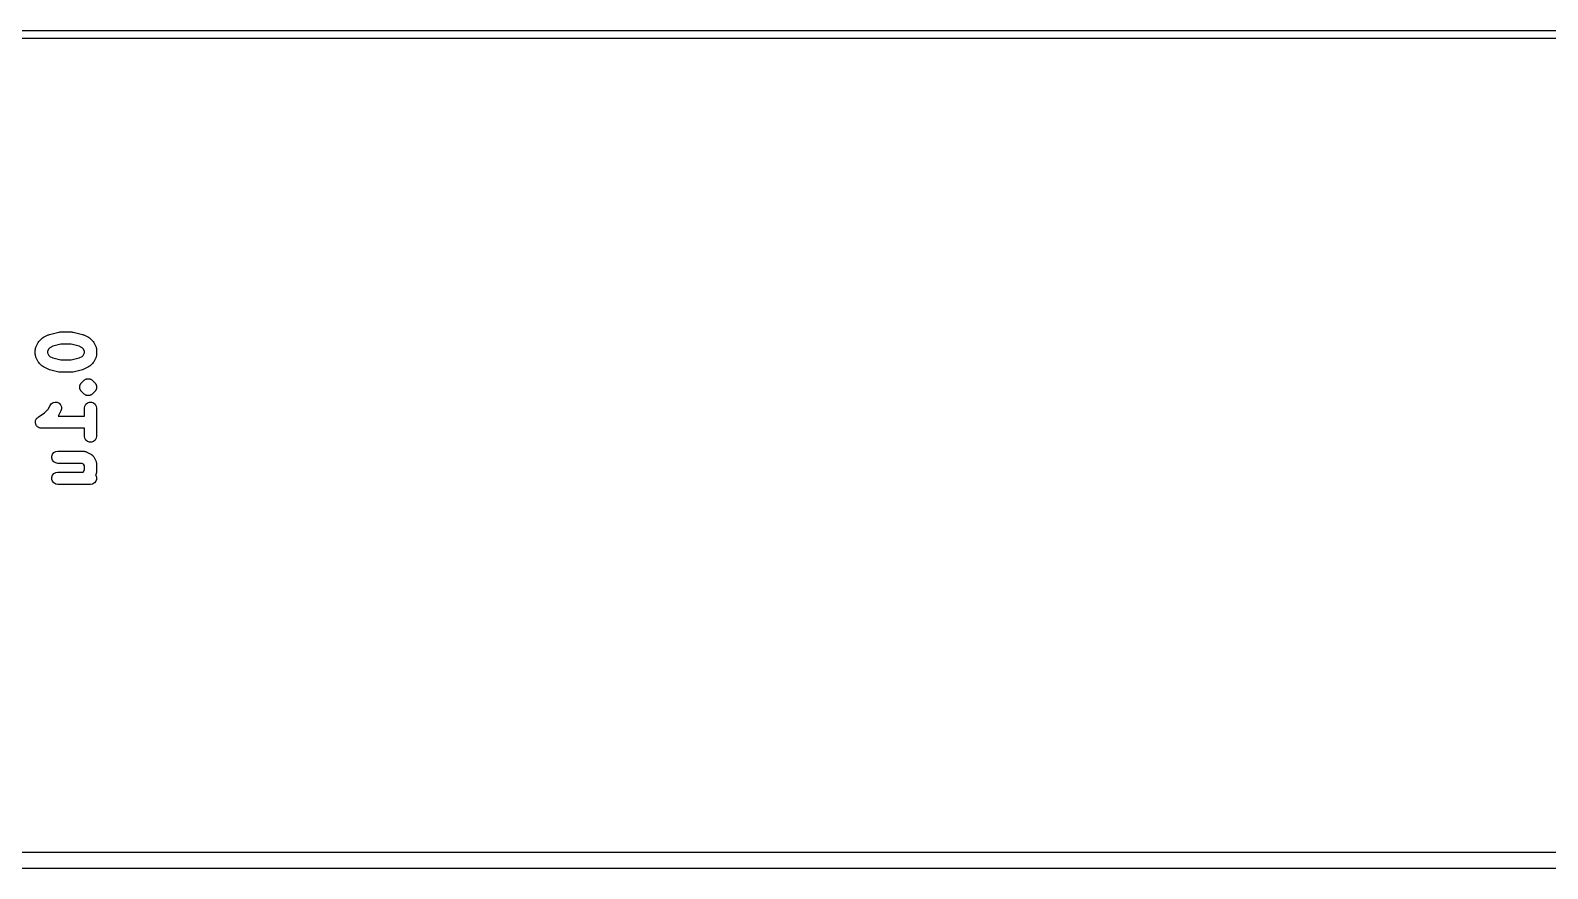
# Model space of a CAD drawing. Extents: x 100 to 214, y -112 to -50.
# Drawn here: x 163.41 to 181.96, y -112.1 to -101.85 of the extents above; entities that cross this region are included whole.
import ezdxf

# ---------------------------------------------------------------- set-up
doc = ezdxf.new("R2010")
doc.units = 0
doc.header["$MEASUREMENT"] = 0
doc.layers.add('BLACK', color=7, linetype='CONTINUOUS')

msp = doc.modelspace()

# ---------------------------------------------------------------- linework, layer by layer
at = {"layer": 'Black'}
for p, q in [((144.05, -101.85), (199.95, -101.85)), ((200, -101.95), (144, -101.95)), ((163.622, -105.574), (163.63, -105.572)), ((163.63, -105.572), (163.638, -105.568)), ((163.638, -105.568), (163.752, -105.54)), ((163.752, -105.54), (163.761, -105.539)), ((163.761, -105.539), (163.77, -105.538)), ((163.77, -105.538), (163.913, -105.538)), ((163.913, -105.538), (163.922, -105.539)), ((163.922, -105.539), (163.931, -105.54)), ((163.931, -105.54), (164.045, -105.568)), ((164.045, -105.568), (164.053, -105.572)), ((164.053, -105.572), (164.061, -105.574)), ((163.466, -105.755), (163.467, -105.751)), ((163.466, -105.813), (163.466, -105.755)), ((163.467, -105.747), (163.469, -105.738)), ((163.467, -105.751), (163.467, -105.747)), ((163.469, -105.738), (163.471, -105.73)), ((163.471, -105.73), (163.473, -105.726)), ((163.473, -105.726), (163.474, -105.722)), ((163.474, -105.722), (163.503, -105.665)), ((163.503, -105.665), (163.51, -105.655)), ((163.51, -105.655), (163.517, -105.645)), ((163.517, -105.645), (163.546, -105.617)), ((163.546, -105.617), (163.555, -105.61)), ((163.555, -105.61), (163.565, -105.603)), ((163.565, -105.603), (163.622, -105.574)), ((163.632, -105.743), (163.616, -105.773)), ((163.643, -105.731), (163.632, -105.743)), ((163.682, -105.712), (163.643, -105.731)), ((163.779, -105.688), (163.682, -105.712)), ((163.904, -105.688), (163.779, -105.688)), ((164.001, -105.712), (163.904, -105.688)), ((164.04, -105.731), (164.001, -105.712)), ((164.051, -105.743), (164.04, -105.731)), ((164.066, -105.773), (164.051, -105.743)), ((164.061, -105.574), (164.118, -105.603)), ((164.118, -105.603), (164.127, -105.61)), ((164.127, -105.61), (164.137, -105.617)), ((164.137, -105.617), (164.166, -105.645)), ((164.166, -105.645), (164.173, -105.655)), ((164.173, -105.655), (164.18, -105.665)), ((164.18, -105.665), (164.209, -105.722)), ((164.209, -105.722), (164.21, -105.726)), ((164.21, -105.726), (164.212, -105.73)), ((164.212, -105.73), (164.213, -105.738)), ((164.213, -105.738), (164.216, -105.747)), ((164.216, -105.747), (164.216, -105.751)), ((164.216, -105.751), (164.216, -105.755)), ((164.216, -105.755), (164.216, -105.813)), ((163.467, -105.817), (163.466, -105.813)), ((163.467, -105.821), (163.467, -105.817)), ((163.469, -105.83), (163.467, -105.821)), ((163.471, -105.838), (163.469, -105.83)), ((163.473, -105.842), (163.471, -105.838)), ((163.474, -105.846), (163.473, -105.842)), ((163.503, -105.903), (163.474, -105.846)), ((163.51, -105.913), (163.503, -105.903)), ((163.517, -105.923), (163.51, -105.913)), ((163.546, -105.951), (163.517, -105.923)), ((163.616, -105.773), (163.616, -105.795)), ((163.616, -105.795), (163.632, -105.825)), ((163.632, -105.825), (163.643, -105.837)), ((163.643, -105.837), (163.682, -105.856)), ((163.682, -105.856), (163.779, -105.88)), ((163.779, -105.88), (163.904, -105.88)), ((163.904, -105.88), (164.001, -105.856)), ((164.001, -105.856), (164.04, -105.837)), ((164.04, -105.837), (164.051, -105.825)), ((164.051, -105.825), (164.066, -105.795)), ((164.066, -105.795), (164.066, -105.773)), ((164.166, -105.923), (164.137, -105.951)), ((164.173, -105.913), (164.166, -105.923)), ((164.18, -105.903), (164.173, -105.913)), ((164.209, -105.846), (164.18, -105.903)), ((164.21, -105.842), (164.209, -105.846)), ((164.212, -105.838), (164.21, -105.842)), ((164.213, -105.83), (164.212, -105.838)), ((164.216, -105.821), (164.213, -105.83)), ((164.216, -105.813), (164.216, -105.817)), ((164.216, -105.817), (164.216, -105.821)), ((163.555, -105.958), (163.546, -105.951)), ((163.565, -105.965), (163.555, -105.958)), ((163.622, -105.994), (163.565, -105.965)), ((163.63, -105.996), (163.622, -105.994)), ((163.638, -106), (163.63, -105.996)), ((163.752, -106.028), (163.638, -106)), ((163.761, -106.029), (163.752, -106.028)), ((163.77, -106.03), (163.761, -106.029)), ((163.913, -106.03), (163.77, -106.03)), ((163.922, -106.029), (163.913, -106.03)), ((163.931, -106.028), (163.922, -106.029)), ((164.045, -106), (163.931, -106.028)), ((164.053, -105.996), (164.045, -106)), ((164.061, -105.994), (164.053, -105.996)), ((164.06, -106.131), (164.065, -106.127)), ((164.118, -105.965), (164.061, -105.994)), ((164.065, -106.127), (164.07, -106.123)), ((164.07, -106.123), (164.076, -106.12)), ((164.076, -106.12), (164.081, -106.116)), ((164.081, -106.116), (164.087, -106.114)), ((164.087, -106.114), (164.093, -106.112)), ((164.093, -106.112), (164.1, -106.111)), ((164.1, -106.111), (164.106, -106.109)), ((164.106, -106.109), (164.113, -106.11)), ((164.113, -106.11), (164.119, -106.109)), ((164.127, -105.958), (164.118, -105.965)), ((164.119, -106.109), (164.126, -106.111)), ((164.126, -106.111), (164.132, -106.112)), ((164.137, -105.951), (164.127, -105.958)), ((164.132, -106.112), (164.138, -106.114)), ((164.138, -106.114), (164.145, -106.116)), ((164.145, -106.116), (164.15, -106.12)), ((164.15, -106.12), (164.156, -106.123)), ((164.156, -106.123), (164.161, -106.127)), ((164.161, -106.127), (164.166, -106.131)), ((164.01, -106.2), (164.012, -106.196)), ((164.01, -106.203), (164.01, -106.2)), ((164.01, -106.206), (164.01, -106.203)), ((164.01, -106.213), (164.01, -106.206)), ((164.01, -106.219), (164.01, -106.213)), ((164.01, -106.222), (164.01, -106.219)), ((164.01, -106.226), (164.01, -106.222)), ((164.012, -106.229), (164.01, -106.226)), ((164.012, -106.193), (164.015, -106.187)), ((164.012, -106.196), (164.012, -106.193)), ((164.012, -106.232), (164.012, -106.229)), ((164.015, -106.238), (164.012, -106.232)), ((164.015, -106.187), (164.016, -106.181)), ((164.016, -106.244), (164.015, -106.238)), ((164.016, -106.181), (164.018, -106.178)), ((164.018, -106.247), (164.016, -106.244)), ((164.018, -106.178), (164.019, -106.175)), ((164.019, -106.25), (164.018, -106.247)), ((164.019, -106.175), (164.021, -106.173)), ((164.021, -106.253), (164.019, -106.25)), ((164.021, -106.173), (164.023, -106.17)), ((164.023, -106.256), (164.021, -106.253)), ((164.023, -106.17), (164.027, -106.165)), ((164.027, -106.26), (164.023, -106.256)), ((164.027, -106.165), (164.031, -106.16)), ((164.031, -106.266), (164.027, -106.26)), ((164.031, -106.16), (164.06, -106.131)), ((164.06, -106.294), (164.031, -106.266)), ((164.065, -106.298), (164.06, -106.294)), ((164.07, -106.303), (164.065, -106.298)), ((164.076, -106.305), (164.07, -106.303)), ((164.081, -106.309), (164.076, -106.305)), ((164.087, -106.311), (164.081, -106.309)), ((164.093, -106.314), (164.087, -106.311)), ((164.1, -106.314), (164.093, -106.314)), ((164.106, -106.316), (164.1, -106.314)), ((164.126, -106.314), (164.119, -106.316)), ((164.132, -106.314), (164.126, -106.314)), ((164.138, -106.311), (164.132, -106.314)), ((164.145, -106.309), (164.138, -106.311)), ((164.15, -106.305), (164.145, -106.309)), ((164.156, -106.303), (164.15, -106.305)), ((164.161, -106.298), (164.156, -106.303)), ((164.166, -106.294), (164.161, -106.298)), ((164.166, -106.131), (164.194, -106.16)), ((164.194, -106.266), (164.166, -106.294)), ((164.194, -106.16), (164.198, -106.165)), ((164.198, -106.26), (164.194, -106.266)), ((164.198, -106.165), (164.203, -106.17)), ((164.203, -106.256), (164.198, -106.26)), ((164.203, -106.17), (164.204, -106.173)), ((164.204, -106.253), (164.203, -106.256)), ((164.204, -106.173), (164.206, -106.175)), ((164.206, -106.25), (164.204, -106.253)), ((164.206, -106.175), (164.208, -106.178)), ((164.208, -106.247), (164.206, -106.25)), ((164.208, -106.178), (164.209, -106.181)), ((164.209, -106.244), (164.208, -106.247)), ((164.209, -106.181), (164.211, -106.187)), ((164.211, -106.238), (164.209, -106.244)), ((164.211, -106.187), (164.214, -106.193)), ((164.214, -106.232), (164.211, -106.238)), ((164.214, -106.193), (164.214, -106.196)), ((164.214, -106.196), (164.215, -106.2)), ((164.215, -106.226), (164.214, -106.229)), ((164.214, -106.229), (164.214, -106.232)), ((164.215, -106.2), (164.215, -106.203)), ((164.215, -106.203), (164.216, -106.206)), ((164.216, -106.219), (164.215, -106.222)), ((164.215, -106.222), (164.215, -106.226)), ((164.216, -106.206), (164.216, -106.213)), ((164.216, -106.213), (164.216, -106.219)), ((163.579, -106.526), (163.623, -106.482)), ((163.623, -106.482), (163.646, -106.436)), ((163.646, -106.436), (163.661, -106.415)), ((163.661, -106.415), (163.683, -106.401)), ((163.683, -106.401), (163.708, -106.395)), ((163.708, -106.395), (163.734, -106.398)), ((163.734, -106.398), (163.758, -106.409)), ((163.758, -106.409), (163.775, -106.428)), ((163.775, -106.428), (163.786, -106.452)), ((163.787, -106.478), (163.78, -106.503)), ((163.786, -106.452), (163.787, -106.478)), ((164.066, -106.47), (164.071, -106.444)), ((164.066, -106.566), (164.066, -106.47)), ((164.071, -106.444), (164.084, -106.422)), ((164.084, -106.422), (164.104, -106.405)), ((164.104, -106.405), (164.128, -106.396)), ((164.113, -106.315), (164.106, -106.316)), ((164.119, -106.316), (164.113, -106.315)), ((164.128, -106.396), (164.154, -106.396)), ((164.154, -106.396), (164.179, -106.405)), ((164.179, -106.405), (164.199, -106.422)), ((164.199, -106.422), (164.212, -106.444)), ((164.212, -106.444), (164.216, -106.47)), ((164.216, -106.47), (164.216, -106.813)), ((163.467, -106.646), (163.468, -106.637)), ((163.468, -106.65), (163.467, -106.646)), ((163.468, -106.628), (163.469, -106.624)), ((163.468, -106.637), (163.468, -106.628)), ((163.468, -106.654), (163.468, -106.65)), ((163.471, -106.663), (163.468, -106.654)), ((163.469, -106.62), (163.473, -106.612)), ((163.469, -106.624), (163.469, -106.62)), ((163.473, -106.671), (163.471, -106.663)), ((163.473, -106.612), (163.476, -106.604)), ((163.475, -106.675), (163.473, -106.671)), ((163.476, -106.679), (163.475, -106.675)), ((163.476, -106.604), (163.479, -106.6)), ((163.482, -106.685), (163.476, -106.679)), ((163.479, -106.6), (163.481, -106.597)), ((163.481, -106.597), (163.487, -106.591)), ((163.487, -106.693), (163.482, -106.685)), ((163.487, -106.591), (163.493, -106.584)), ((163.493, -106.584), (163.497, -106.582)), ((163.497, -106.582), (163.5, -106.579)), ((163.5, -106.579), (163.579, -106.526)), ((163.751, -106.56), (163.747, -106.566)), ((163.747, -106.566), (164.066, -106.566)), ((163.78, -106.503), (163.751, -106.56)), ((163.491, -106.695), (163.487, -106.693)), ((163.493, -106.699), (163.491, -106.695)), ((163.501, -106.703), (163.493, -106.699)), ((163.508, -106.708), (163.501, -106.703)), ((163.512, -106.71), (163.508, -106.708)), ((163.516, -106.712), (163.512, -106.71)), ((163.525, -106.713), (163.516, -106.712)), ((163.533, -106.716), (163.525, -106.713)), ((163.537, -106.715), (163.533, -106.716)), ((163.541, -106.716), (163.537, -106.715)), ((164.066, -106.716), (163.541, -106.716)), ((164.066, -106.813), (164.066, -106.716)), ((164.071, -106.838), (164.066, -106.813)), ((164.084, -106.861), (164.071, -106.838)), ((164.104, -106.878), (164.084, -106.861)), ((164.199, -106.861), (164.179, -106.878)), ((164.212, -106.838), (164.199, -106.861)), ((164.216, -106.813), (164.212, -106.838)), ((163.668, -107.057), (163.676, -107.032)), ((163.676, -107.032), (163.693, -107.012)), ((163.693, -107.012), (163.716, -106.999)), ((163.716, -106.999), (163.741, -106.995)), ((163.741, -106.995), (164.056, -106.995)), ((164.056, -106.995), (164.06, -106.995)), ((164.06, -106.995), (164.064, -106.995)), ((164.064, -106.995), (164.073, -106.998)), ((164.073, -106.998), (164.081, -106.999)), ((164.081, -106.999), (164.085, -107.001)), ((164.085, -107.001), (164.089, -107.003)), ((164.089, -107.003), (164.146, -107.031)), ((164.128, -106.886), (164.104, -106.878)), ((164.154, -106.886), (164.128, -106.886)), ((164.146, -107.031), (164.155, -107.038)), ((164.179, -106.878), (164.154, -106.886)), ((164.155, -107.038), (164.164, -107.044)), ((164.164, -107.044), (164.166, -107.045)), ((164.166, -107.045), (164.167, -107.047)), ((164.167, -107.047), (164.173, -107.056)), ((164.173, -107.056), (164.18, -107.065)), ((163.668, -107.083), (163.668, -107.057)), ((163.676, -107.107), (163.668, -107.083)), ((163.693, -107.127), (163.676, -107.107)), ((163.716, -107.14), (163.693, -107.127)), ((163.741, -107.145), (163.716, -107.14)), ((164.038, -107.145), (163.741, -107.145)), ((164.057, -107.154), (164.038, -107.145)), ((164.052, -107.252), (164.066, -107.223)), ((164.066, -107.173), (164.057, -107.154)), ((164.066, -107.223), (164.066, -107.173)), ((164.18, -107.065), (164.209, -107.122)), ((164.209, -107.122), (164.21, -107.126)), ((164.21, -107.126), (164.212, -107.13)), ((164.212, -107.13), (164.213, -107.138)), ((164.213, -107.138), (164.216, -107.147)), ((164.216, -107.147), (164.216, -107.151)), ((164.216, -107.151), (164.216, -107.155)), ((164.216, -107.155), (164.216, -107.241)), ((164.216, -107.241), (164.216, -107.245)), ((163.668, -107.314), (163.676, -107.289)), ((163.668, -107.34), (163.668, -107.314)), ((163.676, -107.364), (163.668, -107.34)), ((163.676, -107.289), (163.693, -107.269)), ((163.693, -107.384), (163.676, -107.364)), ((163.693, -107.269), (163.716, -107.256)), ((163.716, -107.397), (163.693, -107.384)), ((163.716, -107.256), (163.741, -107.252)), ((163.741, -107.402), (163.716, -107.397)), ((163.741, -107.252), (164.052, -107.252)), ((164.141, -107.402), (163.741, -107.402)), ((164.167, -107.397), (164.141, -107.402)), ((164.19, -107.384), (164.167, -107.397)), ((164.206, -107.364), (164.19, -107.384)), ((164.209, -107.275), (164.203, -107.285)), ((164.203, -107.285), (164.206, -107.289)), ((164.206, -107.289), (164.215, -107.314)), ((164.215, -107.34), (164.206, -107.364)), ((164.21, -107.271), (164.209, -107.275)), ((164.212, -107.267), (164.21, -107.271)), ((164.213, -107.258), (164.212, -107.267)), ((164.216, -107.25), (164.213, -107.258)), ((164.215, -107.314), (164.215, -107.34)), ((164.216, -107.245), (164.216, -107.25)), ((118, -111.9), (207.996, -111.9)), ((208, -112.1), (117.9, -112.1))]:
    msp.add_line(p, q, dxfattribs=at)

doc.saveas('drawing.dxf')
